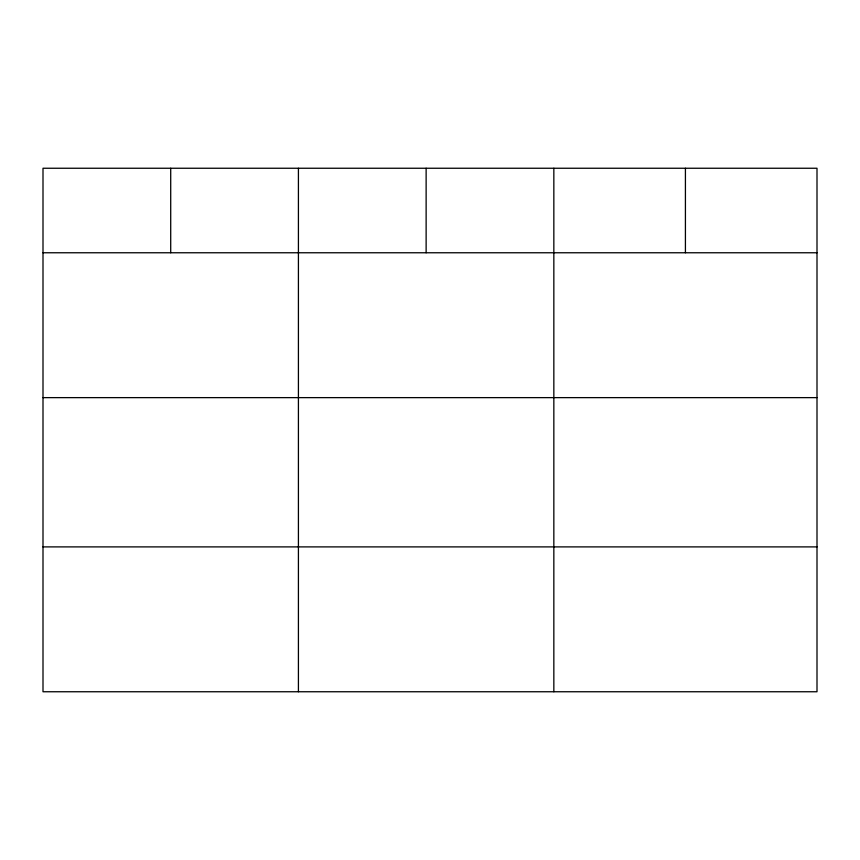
<?xml version="1.0" encoding="UTF-8"?>
<svg xmlns="http://www.w3.org/2000/svg" width="860" height="860" viewBox="0 0 860 860"><rect width="100%" height="100%" fill="white"/><g stroke="black" fill="none" stroke-linecap="round" stroke-linejoin="round"><path stroke-width="1.29" d="M817 397.632L817 168.248L43 168.248L43 691.752L817 691.752L817 397.632L43 397.632M43 252.765L817 252.765M43 546.895L817 546.895M685.42 168.248L685.42 252.765M553.84 168.248L553.84 691.752M426.13 168.248L426.13 252.765M298.42 168.248L298.42 691.752M170.71 168.248L170.71 252.765"/></g></svg>
